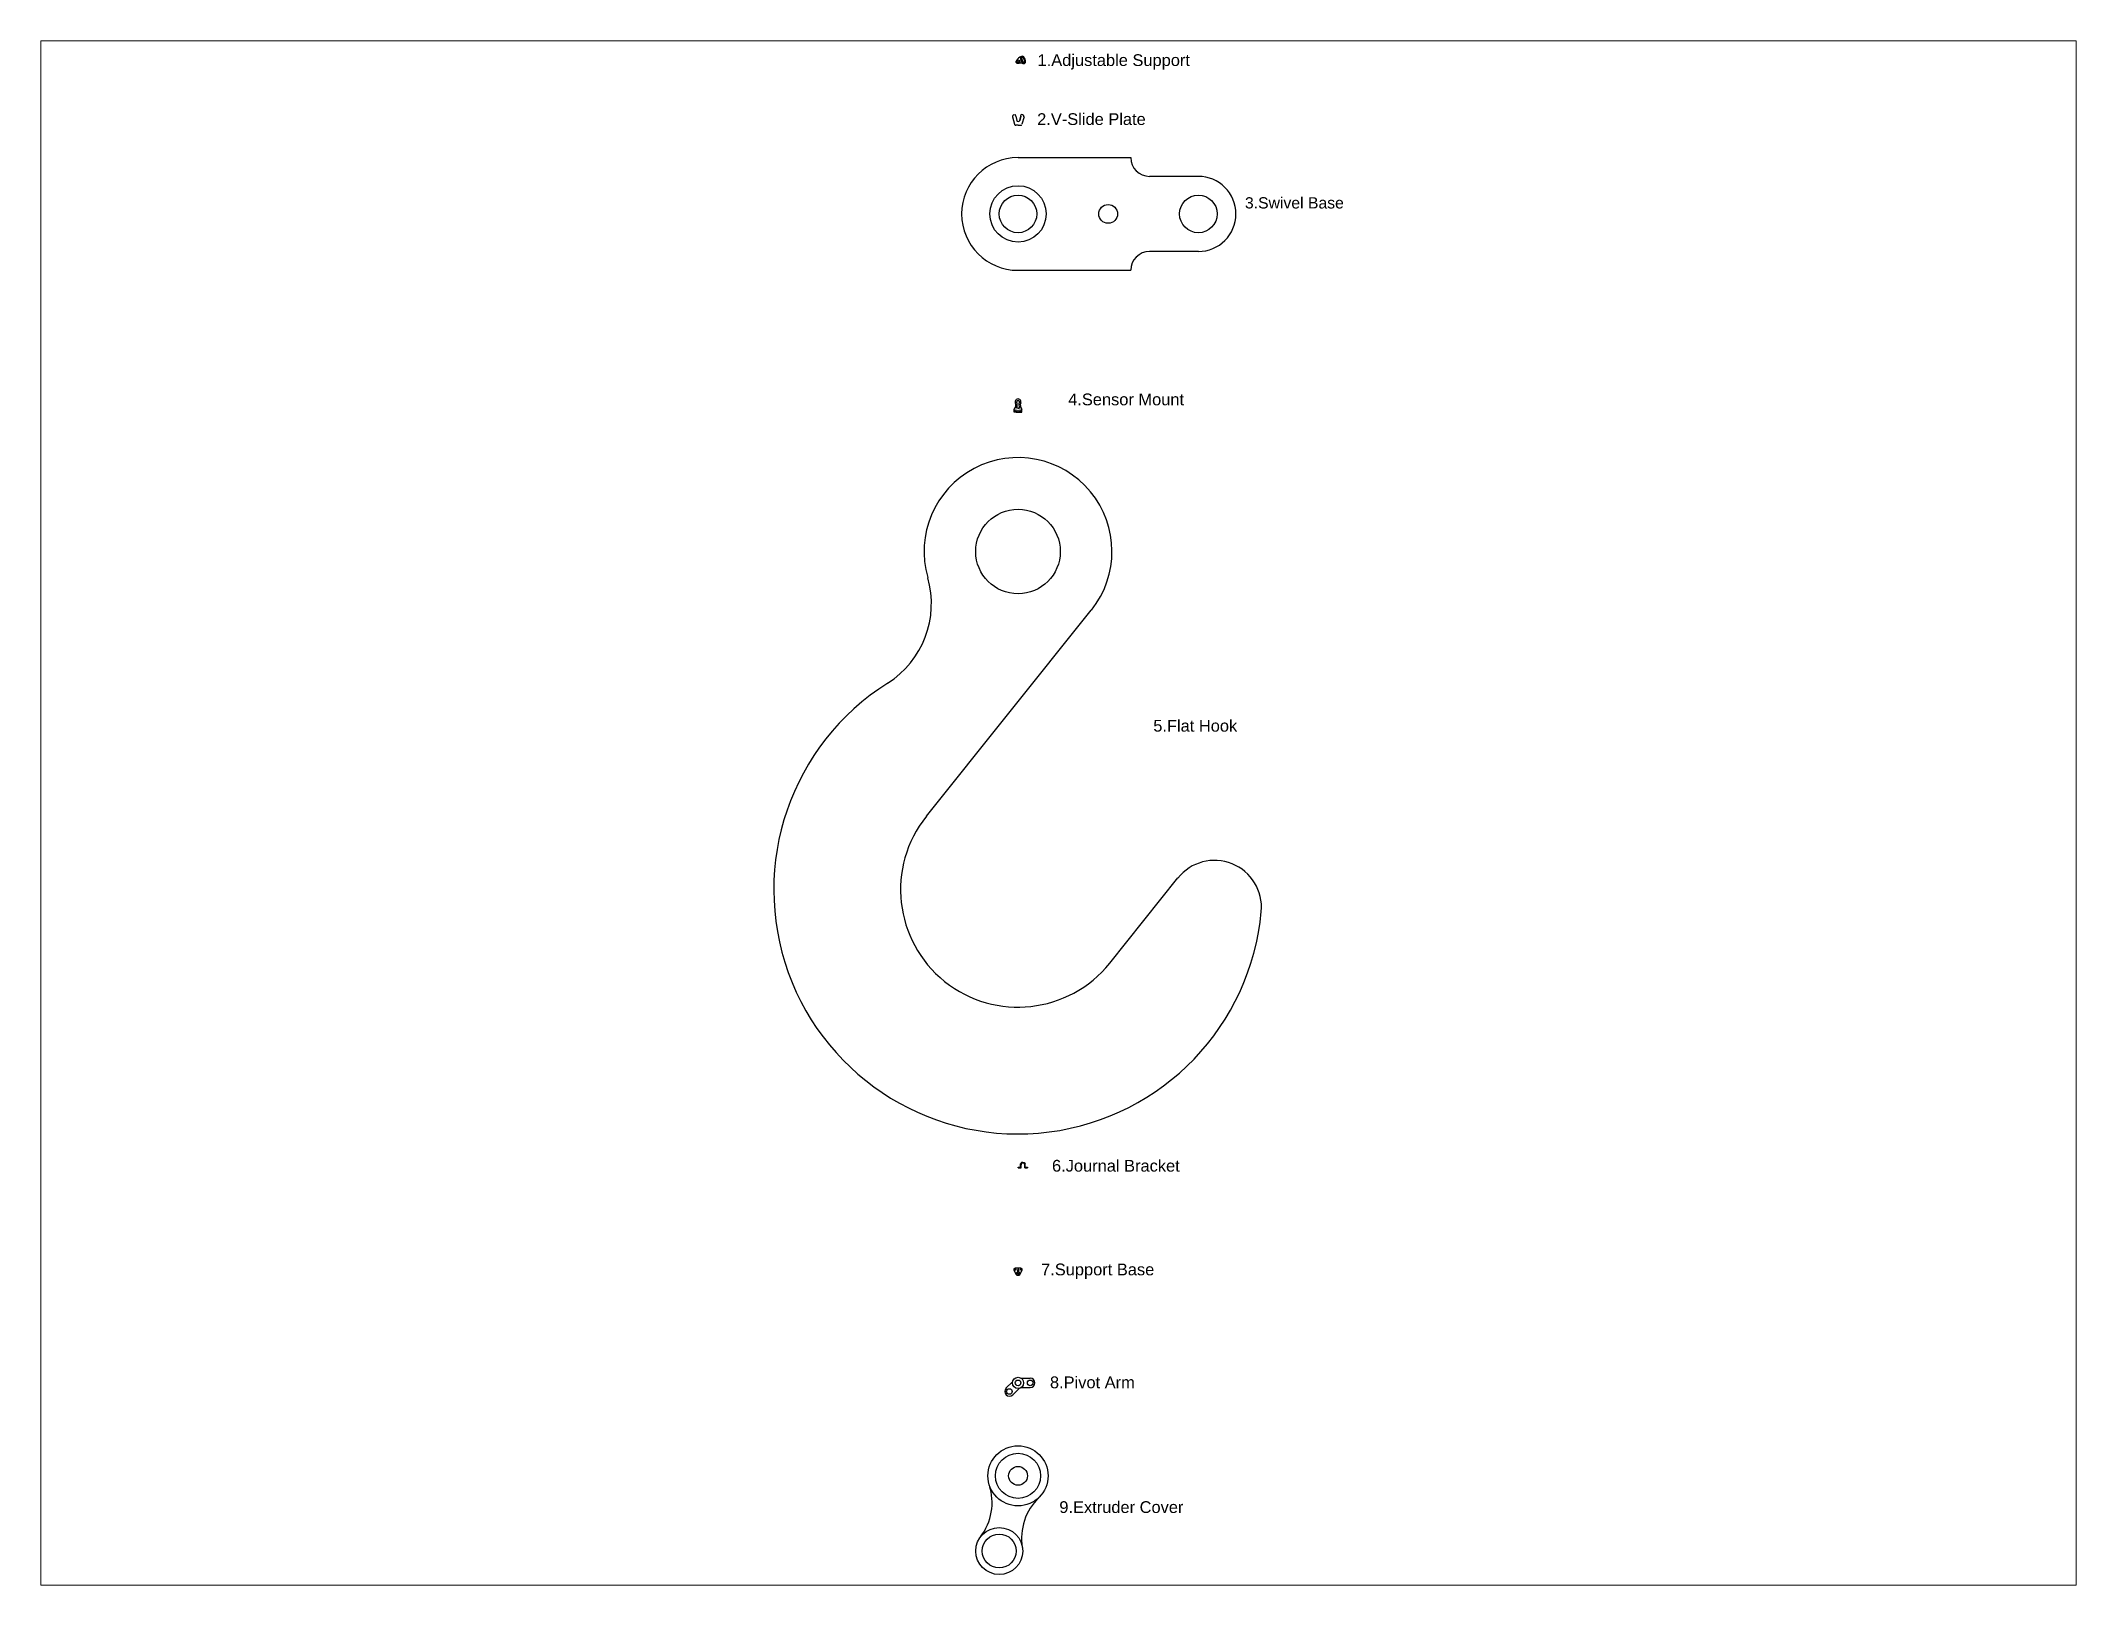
# Paper-space layout 'Layout1' of a CAD drawing. Header units: inches. Extents: x 26 to 231, y 20 to 176.
# The model-space entities are those that its viewports show. They can reach past a viewport. Long polylines and large blocks are cut down to what shows.
import ezdxf

# ---------------------------------------------------------------- set-up
doc = ezdxf.new("R2010")
doc.units = ezdxf.units.IN
doc.styles.get("Standard").update_dxf_attribs({"font": 'arial.ttf'})

msp = doc.modelspace()

# ---------------------------------------------------------------- linework, layer by layer
for p, q in [((-2.9, 1222.2), (-1.9, 1218.2)), ((-2.3, 1223.3), (-1.4, 1223.4)), ((-1.2, 1222.6), (-1.4, 1223.4)), ((-1.2, 1222.6), (-0.7, 1220.3)), ((0.1, 1217.7), (-1.2, 1217.7)), ((0.1, 1217.7), (1.5, 1217.7)), ((1.5, 1222.6), (1, 1220.3)), ((1, 1220.3), (1.5, 1222.6)), ((1.5, 1222.6), (1.2, 1221.4)), ((1.5, 1222.6), (1.7, 1223.4)), ((1.5, 1222.6), (1.5, 1222.6)), ((2.5, 1223.3), (1.7, 1223.4)), ((3.2, 1222.2), (2.1, 1218.2)), ((2.3, 1223.3), (2.3, 1223.3)), ((0, 1200.5), (60, 1200.5)), ((60, 1200.5), (60, 1200.5)), ((96, 1190.5), (70, 1190.5)), ((96, 1150.5), (70, 1150.5)), ((0, 1140.5), (60, 1140.5)), ((60, 1140.5), (60, 1140.5)), ((-2, 1065), (-2, 1066.5)), ((0, 1065), (-2, 1065)), ((-1, 1065), (1, 1065)), ((0.8, 1067.2), (-0.8, 1067.2)), ((0, 1070.5), (0, 1070.5)), ((0, 1067.2), (0.8, 1067.2)), ((0, 1065), (2, 1065)), ((2, 1065), (2, 1066.5)), ((-48.8, 849.9), (39, 959.6)), ((48.8, 771.7), (85.1, 817.1)), ((0.1, 662.8), (0.1, 663.1)), ((0.1, 663.1), (1.1, 663.1)), ((0.1, 662.8), (1.6, 662.8)), ((1.9, 665.6), (1.3, 664.9)), ((1.3, 664.3), (1.3, 664.9)), ((1.3, 663.3), (1.3, 664.3)), ((1.6, 662.8), (1.6, 664.3)), ((2.6, 665.6), (1.9, 665.6)), ((1.9, 665.6), (3.2, 665.6)), ((1.9, 665.6), (3.2, 665.6)), ((2.6, 665.6), (3.2, 665.6)), ((3.2, 665.6), (3.8, 664.9)), ((3.6, 662.8), (3.6, 664.3)), ((3.6, 662.8), (5.1, 662.8)), ((3.8, 664.3), (3.8, 664.9)), ((3.8, 663.3), (3.8, 664.3)), ((4.1, 663.1), (5.1, 663.1)), ((5.1, 663.1), (5.1, 662.8)), ((-2.2, 608.3), (-0.9, 605.9)), ((1.5, 609.4), (-1.5, 609.4)), ((0.2, 608.4), (-0.2, 608.4)), ((-0.2, 608.4), (-0.2, 607.4)), ((0, 609.4), (0, 608.4)), ((0.2, 608.4), (0.2, 607.4)), ((0.9, 605.9), (2.2, 608.3)), ((-2.9, 548.8), (-6.4, 545.4)), ((0.6, 545.3), (-2.8, 541.9)), ((1.7, 550.8), (6.5, 550.8)), ((1.7, 545.8), (6.5, 545.8))]:
    msp.add_line(p, q)
for centre, radius in [((0, 1251.5), 1), ((0, 1251.5), 0.5), ((0, 1251.5), 0.5), ((0, 1170.5), 15), ((0, 1170.5), 10), ((48, 1170.5), 5), ((96, 1170.5), 10), ((-1, 1065.7), 0.5), ((1, 1065.7), 0.5), ((0, 990.8), 22.5), ((-1.5, 608.6), 0.375), ((0, 606.4), 1), ((0, 606.4), 0.5), ((1.5, 608.6), 0.375), ((-4.6, 543.7), 1.5), ((0, 548.3), 3), ((0, 548.3), 1.5), ((6.5, 548.3), 1.5), ((0, 498.8), 16), ((0, 498.8), 12), ((0, 498.8), 5), ((-10, 458.8), 12.5), ((-10, 458.8), 9)]:
    msp.add_circle(centre, radius)
for centre, radius, start, end in [((3.5, 1249.6), 5, 110.9514, 149.7546), ((1.5, 1247.8), 3, 67.9757, 112.0243), ((2.3, 1253.4), 1, 40, 220), ((0, 1251.5), 2, 0, 40), ((2.3, 1253.4), 0.5, 40, 220), ((0, 1251.5), 2.5, 0, 40), ((3, 1251.5), 1, 180, 0), ((3, 1251.5), 0.5, 180, 0), ((0, 1251.5), 3.5, 0, 40), ((0, 1251.5), 4, 0, 40), ((-2.1, 1222.4), 0.875, 100.4265, 194.8923), ((-1.2, 1218.3), 0.625, 194.8923, 270), ((0.1, 1220.5), 0.875, 191.9151, 348.0849), ((1.5, 1218.3), 0.625, 270, 345.1077), ((2.3, 1222.4), 0.875, 345.1077, 79.5735), ((0, 1170.5), 30, 90, 270), ((70, 1200.5), 10, 180, 270), ((96, 1170.5), 20, 270, 90), ((70, 1140.5), 10, 90, 180), ((-4.7, 1068.7), 3.5, 320.0441, 20.5155), ((0, 1070.5), 1.5, 339.4845, 200.5155), ((-4.7, 1068.8), 4.25, 338.5116, 19.7937), ((0, 1070.5), 0.75, 340.2063, 199.7937), ((4.7, 1068.8), 4.25, 160.2063, 201.4884), ((4.7, 1068.7), 3.5, 159.4845, 219.9559), ((0, 990.8), 50, 321.3178, 196.1276), ((-96.1, 963), 50, 302.2552, 16.1276), ((0, 810.8), 130, 122.2552, 354.8751), ((0, 810.8), 62.5, 141.3178, 321.3178), ((104.6, 801.4), 25, 354.8751, 141.3178), ((1.1, 663.3), 0.25, 270, 0), ((2.6, 664.3), 1, 0, 180), ((4.1, 663.3), 0.25, 180, 270), ((-1.5, 608.6), 0.75, 90, 208.3855), ((1.5, 608.6), 0.75, 331.6145, 90), ((-4.6, 543.7), 2.5, 135, 315), ((6.5, 548.3), 2.5, 270, 90), ((-43.8, 484.6), 30, 322.5924, 17.9572), ((31.9, 465.6), 30, 133.9703, 189.3351)]:
    msp.add_arc(centre, radius, start, end)

# ---------------------------------------------------------------- texts
at = {"attachment_point": 1}
for s, width, insert, char_height in [('1.Adjustable Support', 114.867, (10.4, 1255.5), 6.255), ('2.V-Slide Plate', 96.444, (10.2, 1224.1), 6.255), ('3.Swivel Base', 154.484, (120.8, 1179.4), 6), ('4.Sensor Mount', 188.948, (26.7, 1074.9), 6.255), ('5.Flat Hook', 304.709, (72, 901.2), 6.255), ('6.Journal Bracket', 135.263, (18.1, 667), 6.255), ('7.Support Base', 110.51, (12.3, 611.8), 6.255), ('8.Pivot Arm', 103.513, (17, 551.7), 6.255), ('9.Extruder Cover', 153.813, (22, 485.3), 6.255)]:
    msp.add_mtext_dynamic_manual_height_columns(s, width=width, gutter_width=31.3, heights=[0], dxfattribs=dict(at, insert=insert, char_height=char_height))

psp = doc.layouts.get("Layout1")

# ---------------------------------------------------------------- viewports
at = {"layer": '0'}
psp.add_viewport(center=(128.5, 97.5), size=(205.6, 156), view_center_point=(21.55, 851.63), view_height=822.1479, dxfattribs=at)

doc.saveas('drawing.dxf')
